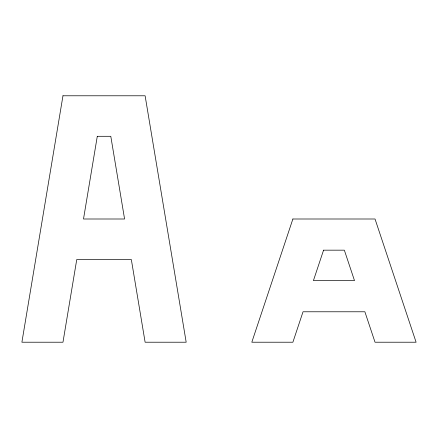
<?xml version="1.0" encoding="UTF-8"?>
<svg xmlns="http://www.w3.org/2000/svg" width="438" height="438" viewBox="0 0 438 438"><rect width="100%" height="100%" fill="white"/><g stroke="black" fill="none" stroke-linecap="round" stroke-linejoin="round"><path stroke-width="0.66" d="M62.973 95.785L21.9 342.215L62.973 342.215L76.754 259.51L131.329 259.51L145.115 342.215L186.183 342.215L145.115 95.785L62.973 95.785M97.291 136.3L83.505 219L124.578 219L110.792 136.3L97.291 136.3M292.885 219L251.817 342.215L292.885 342.215L303.03 311.779L364.881 311.779L375.027 342.215L416.1 342.215L375.027 219L292.885 219M323.567 250.169L313.422 280.605L354.495 280.605L344.35 250.169L323.567 250.169"/></g></svg>
